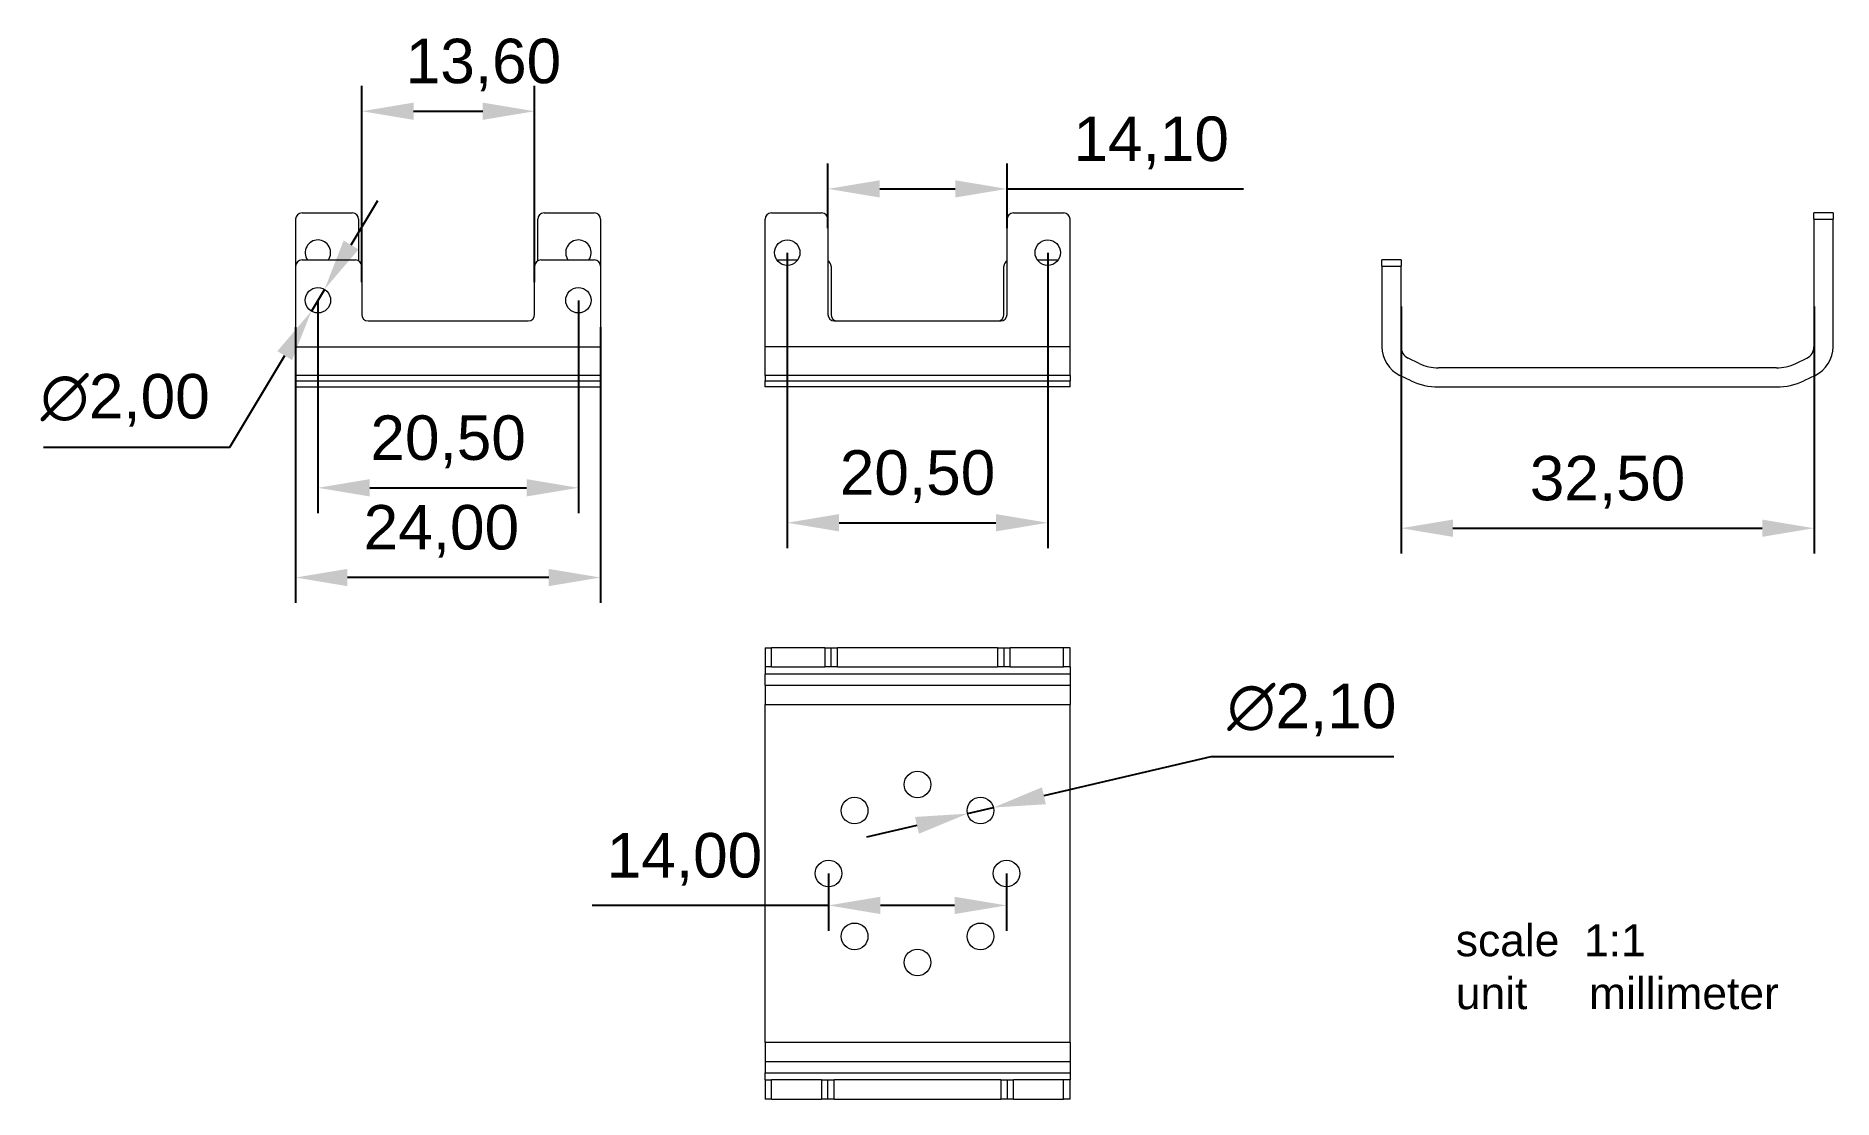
# Model space of a CAD drawing. Header units: millimetres. Extents: x 21 to 163, y 22 to 105.
import ezdxf

# ---------------------------------------------------------------- set-up
doc = ezdxf.new("R2010")
doc.units = ezdxf.units.MM
doc.layers.add('ly', color=140, linetype='Continuous')
doc.styles.get("Standard").update_dxf_attribs({"font": 'arial.ttf'})
doc.dimstyles.new('ISO-25', dxfattribs={"dimtxt": 2.5, "dimasz": 2.5, "dimexe": 1.25, "dimexo": 0.625, "dimtad": 1, "dimtxsty": 'Standard', "dimcen": 2.5, "dimadec": 0, "dimazin": 0, "dimtfac": 1, "dimtmove": 0, "dimatfit": 3, "dimfxl": 1, "dimarcsym": 0})

# ---------------------------------------------------------------- blocks, each defined once
blk = doc.blocks.new('*D10')
at = {"layer": 'Defpoints', "color": 0, "transparency": 16777216}
for p in [(41.81, 82.3), (65.81, 82.3), (41.81, 62.59)]:
    blk.add_point(p, dxfattribs=at)
at = {"layer": 'ly', "color": 0, "lineweight": -2, "transparency": 16777216}
for p, q in [((41.81, 82.3), (41.81, 60.59)), ((65.81, 82.3), (65.81, 60.59)), ((61.73, 62.59), (45.89, 62.59))]:
    blk.add_line(p, q, dxfattribs=at)
at = {"layer": 'ly', "color": 0, "transparency": 16777216}
for points in [[(45.89, 63.27), (45.89, 61.91), (41.81, 62.59)], [(61.73, 63.27), (61.73, 61.91), (65.81, 62.59)]]:
    blk.add_solid(points, dxfattribs=at)
at = {"layer": 'ly', "color": 0, "transparency": 16777216, "insert": (53.28, 66.22), "char_height": 3.5, "attachment_point": 5}
blk.add_mtext('24,00', dxfattribs=at)
blk = doc.blocks.new('*D11')
at = {"layer": 'Defpoints', "color": 0, "transparency": 16777216}
for p in [(60.61, 99.28), (47.01, 85.84), (60.61, 85.84)]:
    blk.add_point(p, dxfattribs=at)
at = {"layer": 'ly', "color": 0, "lineweight": -2, "transparency": 16777216}
for p, q in [((47.01, 85.84), (47.01, 101.28)), ((60.61, 85.84), (60.61, 101.28)), ((51.09, 99.28), (56.53, 99.28))]:
    blk.add_line(p, q, dxfattribs=at)
at = {"layer": 'ly', "color": 0, "transparency": 16777216}
for points in [[(51.09, 99.96), (51.09, 98.6), (47.01, 99.28)], [(56.53, 99.96), (56.53, 98.6), (60.61, 99.28)]]:
    blk.add_solid(points, dxfattribs=at)
at = {"layer": 'ly', "color": 0, "transparency": 16777216, "insert": (56.59, 102.91), "char_height": 3.5, "attachment_point": 5}
blk.add_mtext('13,60', dxfattribs=at)
blk = doc.blocks.new('*D12')
at = {"layer": 'Defpoints', "color": 0, "transparency": 16777216}
for p in [(97.8, 93.17), (83.7, 90.09), (97.8, 90.09)]:
    blk.add_point(p, dxfattribs=at)
at = {"layer": 'ly', "color": 0, "lineweight": -2, "transparency": 16777216}
for p, q in [((83.7, 90.09), (83.7, 95.17)), ((97.8, 90.09), (97.8, 95.17)), ((87.78, 93.17), (93.72, 93.17)), ((97.8, 93.17), (116.4, 93.17))]:
    blk.add_line(p, q, dxfattribs=at)
at = {"layer": 'ly', "color": 0, "transparency": 16777216}
for points in [[(87.78, 93.85), (87.78, 92.49), (83.7, 93.17)], [(93.72, 93.85), (93.72, 92.49), (97.8, 93.17)]]:
    blk.add_solid(points, dxfattribs=at)
at = {"layer": 'ly', "color": 0, "transparency": 16777216, "insert": (109.14, 96.79), "char_height": 3.5, "attachment_point": 5}
blk.add_mtext('14,10', dxfattribs=at)
blk = doc.blocks.new('*D13')
at = {"layer": 'Defpoints', "color": 0, "transparency": 16777216}
for p in [(43.56, 84.4), (64.06, 84.4), (64.06, 69.65)]:
    blk.add_point(p, dxfattribs=at)
at = {"layer": 'ly', "color": 0, "lineweight": -2, "transparency": 16777216}
for p, q in [((43.56, 84.4), (43.56, 67.65)), ((64.06, 84.4), (64.06, 67.65)), ((47.64, 69.65), (59.98, 69.65))]:
    blk.add_line(p, q, dxfattribs=at)
at = {"layer": 'ly', "color": 0, "transparency": 16777216}
for points in [[(47.64, 70.33), (47.64, 68.97), (43.56, 69.65)], [(59.98, 70.33), (59.98, 68.97), (64.06, 69.65)]]:
    blk.add_solid(points, dxfattribs=at)
at = {"layer": 'ly', "color": 0, "transparency": 16777216, "insert": (53.81, 73.27), "char_height": 3.5, "attachment_point": 5}
blk.add_mtext('20,50', dxfattribs=at)
blk = doc.blocks.new('*D14')
at = {"layer": 'Defpoints', "color": 0, "transparency": 16777216}
for p in [(80.5, 88.15), (101, 88.15), (101, 66.9)]:
    blk.add_point(p, dxfattribs=at)
at = {"layer": 'ly', "color": 0, "lineweight": -2, "transparency": 16777216}
for p, q in [((80.5, 88.15), (80.5, 64.9)), ((101, 88.15), (101, 64.9)), ((84.58, 66.9), (96.92, 66.9))]:
    blk.add_line(p, q, dxfattribs=at)
at = {"layer": 'ly', "color": 0, "transparency": 16777216}
for points in [[(84.58, 67.58), (84.58, 66.22), (80.5, 66.9)], [(96.92, 67.58), (96.92, 66.22), (101, 66.9)]]:
    blk.add_solid(points, dxfattribs=at)
at = {"layer": 'ly', "color": 0, "transparency": 16777216, "insert": (90.75, 70.53), "char_height": 3.5, "attachment_point": 5}
blk.add_mtext('20,50', dxfattribs=at)
blk = doc.blocks.new('*D15')
at = {"layer": 'Defpoints', "color": 0, "transparency": 16777216}
for p in [(128.8, 83.92), (161.3, 83.92), (161.3, 66.47)]:
    blk.add_point(p, dxfattribs=at)
at = {"layer": 'ly', "color": 0, "lineweight": -2, "transparency": 16777216}
for p, q in [((128.8, 83.92), (128.8, 64.47)), ((161.3, 83.92), (161.3, 64.47)), ((132.88, 66.47), (157.22, 66.47))]:
    blk.add_line(p, q, dxfattribs=at)
at = {"layer": 'ly', "color": 0, "transparency": 16777216}
for points in [[(132.88, 67.15), (132.88, 65.79), (128.8, 66.47)], [(157.22, 67.15), (157.22, 65.79), (161.3, 66.47)]]:
    blk.add_solid(points, dxfattribs=at)
at = {"layer": 'ly', "color": 0, "transparency": 16777216, "insert": (145.05, 70.09), "char_height": 3.5, "attachment_point": 5}
blk.add_mtext('32,50', dxfattribs=at)
blk = doc.blocks.new('*D16')
at = {"layer": 'Defpoints', "color": 0, "transparency": 16777216}
for p in [(94.68, 44.01), (96.72, 44.49)]:
    blk.add_point(p, dxfattribs=at)
at = {"layer": 'ly', "color": 0, "lineweight": -2, "transparency": 16777216}
for p, q in [((113.82, 48.47), (100.69, 45.42)), ((128.23, 48.47), (113.82, 48.47)), ((94.68, 44.01), (96.72, 44.49)), ((90.7, 43.09), (86.73, 42.16))]:
    blk.add_line(p, q, dxfattribs=at)
at = {"layer": 'ly', "color": 0, "transparency": 16777216}
for points in [[(100.54, 46.08), (100.85, 44.75), (96.72, 44.49)], [(90.55, 43.75), (90.86, 42.43), (94.68, 44.01)]]:
    blk.add_solid(points, dxfattribs=at)
at = {"layer": 'ly', "color": 0, "transparency": 16777216, "insert": (121.78, 52.16), "char_height": 3.5, "attachment_point": 5}
blk.add_mtext('∅2,10', dxfattribs=at)
blk = doc.blocks.new('*D17')
at = {"layer": 'Defpoints', "color": 0, "transparency": 16777216}
for p in [(83.75, 39.3), (97.75, 39.3), (83.75, 36.79)]:
    blk.add_point(p, dxfattribs=at)
at = {"layer": 'ly', "color": 0, "lineweight": -2, "transparency": 16777216}
for p, q in [((83.75, 39.3), (83.75, 34.79)), ((97.75, 39.3), (97.75, 34.79)), ((83.75, 36.79), (65.15, 36.79)), ((93.67, 36.79), (87.83, 36.79))]:
    blk.add_line(p, q, dxfattribs=at)
at = {"layer": 'ly', "color": 0, "transparency": 16777216}
for points in [[(87.83, 37.47), (87.83, 36.11), (83.75, 36.79)], [(93.67, 37.47), (93.67, 36.11), (97.75, 36.79)]]:
    blk.add_solid(points, dxfattribs=at)
at = {"layer": 'ly', "color": 0, "transparency": 16777216, "insert": (72.41, 40.41), "char_height": 3.5, "attachment_point": 5}
blk.add_mtext('14,00', dxfattribs=at)
blk = doc.blocks.new('*D18')
at = {"layer": 'Defpoints', "color": 0, "transparency": 16777216}
for p in [(44.08, 85.26), (43.05, 83.55)]:
    blk.add_point(p, dxfattribs=at)
at = {"layer": 'ly', "color": 0, "lineweight": -2, "transparency": 16777216}
for p, q in [((46.17, 88.76), (48.27, 92.26)), ((44.08, 85.26), (43.05, 83.55)), ((36.63, 72.84), (40.95, 80.05)), ((21.96, 72.84), (36.63, 72.84))]:
    blk.add_line(p, q, dxfattribs=at)
at = {"layer": 'ly', "color": 0, "transparency": 16777216}
for points in [[(45.59, 89.11), (46.76, 88.41), (44.08, 85.26)], [(40.37, 80.4), (41.53, 79.7), (43.05, 83.55)]]:
    blk.add_solid(points, dxfattribs=at)
at = {"layer": 'ly', "color": 0, "transparency": 16777216, "insert": (28.4, 76.53), "char_height": 3.5, "attachment_point": 5}
blk.add_mtext('∅2,00', dxfattribs=at)

msp = doc.modelspace()

# ---------------------------------------------------------------- linework, layer by layer
at = {"color": 7, "linetype": 'Continuous', "lineweight": 15}
for p, q in [((41.812, 90.785), (41.812, 87.085)), ((42.312, 91.285), (46.262, 91.285)), ((46.762, 90.785), (46.762, 87.518)), ((60.862, 87.518), (60.862, 90.785)), ((61.362, 91.285), (65.312, 91.285)), ((65.812, 90.785), (65.812, 87.085)), ((78.749, 80.75), (78.749, 90.785)), ((79.249, 91.285), (83.199, 91.285)), ((83.699, 90.785), (83.699, 83.285)), ((97.799, 83.285), (97.799, 90.785)), ((98.299, 91.285), (102.249, 91.285)), ((102.749, 80.75), (102.749, 90.785)), ((162.797, 91.285), (161.297, 91.285)), ((161.297, 90.785), (161.297, 91.285)), ((161.297, 90.785), (161.297, 80.75)), ((161.297, 90.785), (162.797, 90.785)), ((162.797, 91.285), (162.797, 90.785)), ((162.797, 80.75), (162.797, 90.785)), ((41.812, 87.085), (41.812, 80.75)), ((42.312, 87.585), (46.512, 87.585)), ((47.012, 87.085), (47.012, 83.285)), ((60.612, 83.285), (60.612, 87.085)), ((61.112, 87.585), (65.312, 87.585)), ((65.812, 87.085), (65.812, 80.75)), ((79.677, 87.585), (81.32, 87.585)), ((83.949, 87.085), (83.949, 83.285)), ((97.549, 83.285), (97.549, 87.085)), ((100.177, 87.585), (101.82, 87.585)), ((128.797, 87.585), (127.297, 87.585)), ((127.297, 87.085), (127.297, 87.585)), ((127.297, 87.085), (127.297, 80.75)), ((127.297, 87.085), (128.797, 87.085)), ((128.797, 87.585), (128.797, 87.085)), ((128.797, 80.75), (128.797, 87.085)), ((47.512, 82.785), (60.112, 82.785)), ((84.199, 82.785), (97.299, 82.785)), ((41.812, 80.75), (65.812, 80.75)), ((41.812, 80.75), (41.812, 78.496)), ((65.812, 80.75), (65.812, 78.496)), ((102.749, 80.75), (78.749, 80.75)), ((78.749, 78.496), (78.749, 80.75)), ((102.749, 78.496), (102.749, 80.75)), ((130.238, 79.429), (129.364, 79.848)), ((159.857, 79.429), (160.73, 79.848)), ((65.812, 78.496), (41.812, 78.496)), ((41.812, 78.077), (41.812, 78.496)), ((41.812, 78.077), (65.812, 78.077)), ((41.812, 78.077), (41.812, 77.585)), ((65.812, 78.077), (65.812, 78.496)), ((65.812, 78.077), (65.812, 77.585)), ((102.749, 78.496), (78.749, 78.496)), ((78.749, 78.496), (78.749, 78.077)), ((78.749, 78.077), (102.749, 78.077)), ((78.749, 77.585), (78.749, 78.077)), ((102.749, 78.496), (102.749, 78.077)), ((102.749, 77.585), (102.749, 78.077)), ((129.589, 78.077), (128.715, 78.496)), ((158.342, 79.085), (131.752, 79.085)), ((161.379, 78.496), (160.506, 78.077)), ((41.812, 77.585), (65.812, 77.585)), ((102.749, 77.585), (78.749, 77.585)), ((131.752, 77.585), (158.342, 77.585)), ((78.749, 57.053), (79.249, 57.053)), ((78.749, 57.053), (78.749, 55.553)), ((79.249, 55.553), (79.249, 57.053)), ((83.449, 57.053), (79.249, 57.053)), ((83.449, 57.053), (83.449, 55.553)), ((83.449, 57.053), (83.949, 57.053)), ((83.949, 55.553), (83.949, 57.053)), ((83.949, 57.053), (84.449, 57.053)), ((84.449, 55.553), (84.449, 57.053)), ((97.049, 57.053), (84.449, 57.053)), ((97.049, 57.053), (97.049, 55.553)), ((97.049, 57.053), (97.549, 57.053)), ((97.549, 57.053), (97.549, 55.553)), ((97.549, 57.053), (98.049, 57.053)), ((98.049, 55.553), (98.049, 57.053)), ((102.249, 57.053), (98.049, 57.053)), ((102.249, 55.553), (102.249, 57.053)), ((102.749, 57.053), (102.249, 57.053)), ((102.749, 55.553), (102.749, 57.053)), ((79.249, 55.553), (78.749, 55.553)), ((78.749, 55.553), (78.749, 54.985)), ((79.249, 55.553), (83.449, 55.553)), ((83.949, 55.553), (83.449, 55.553)), ((84.449, 55.553), (83.949, 55.553)), ((84.449, 55.553), (97.049, 55.553)), ((97.549, 55.553), (97.049, 55.553)), ((98.049, 55.553), (97.549, 55.553)), ((98.049, 55.553), (102.249, 55.553)), ((102.749, 55.553), (102.249, 55.553)), ((102.749, 55.553), (102.749, 54.985)), ((102.749, 54.985), (78.749, 54.985)), ((78.749, 54.112), (78.749, 54.985)), ((78.749, 54.112), (102.749, 54.112)), ((78.749, 54.112), (78.749, 52.597)), ((102.749, 54.985), (102.749, 54.112)), ((102.749, 54.112), (102.749, 52.597)), ((78.749, 52.597), (102.749, 52.597)), ((78.749, 26.008), (78.749, 52.597)), ((102.749, 26.008), (102.749, 52.597)), ((102.749, 26.008), (78.749, 26.008)), ((78.749, 26.008), (78.749, 24.493)), ((102.749, 26.008), (102.749, 24.493)), ((102.749, 24.493), (78.749, 24.493)), ((78.749, 24.493), (78.749, 23.62)), ((102.749, 24.493), (102.749, 23.62)), ((78.749, 23.62), (102.749, 23.62)), ((78.749, 23.053), (78.749, 23.62)), ((78.749, 23.053), (79.249, 23.053)), ((78.749, 23.053), (78.749, 21.553)), ((79.249, 21.553), (79.249, 23.053)), ((83.199, 23.053), (79.249, 23.053)), ((83.199, 23.053), (83.199, 21.553)), ((83.199, 23.053), (83.699, 23.053)), ((83.699, 21.553), (83.699, 23.053)), ((83.699, 23.053), (84.199, 23.053)), ((84.199, 21.553), (84.199, 23.053)), ((97.299, 23.053), (84.199, 23.053)), ((97.299, 23.053), (97.299, 21.553)), ((97.299, 23.053), (97.799, 23.053)), ((97.799, 23.053), (97.799, 21.553)), ((97.799, 23.053), (98.299, 23.053)), ((98.299, 21.553), (98.299, 23.053)), ((102.249, 23.053), (98.299, 23.053)), ((102.249, 21.553), (102.249, 23.053)), ((102.749, 23.053), (102.249, 23.053)), ((102.749, 23.62), (102.749, 23.053)), ((102.749, 21.553), (102.749, 23.053)), ((79.249, 21.553), (78.749, 21.553)), ((79.249, 21.553), (83.199, 21.553)), ((83.699, 21.553), (83.199, 21.553)), ((84.199, 21.553), (83.699, 21.553)), ((84.199, 21.553), (97.299, 21.553)), ((97.799, 21.553), (97.299, 21.553)), ((98.299, 21.553), (97.799, 21.553)), ((98.299, 21.553), (102.249, 21.553)), ((102.749, 21.553), (102.249, 21.553))]:
    msp.add_line(p, q, dxfattribs=at)
for centre, radius in [((80.499, 88.155), 1), ((100.999, 88.155), 1), ((43.562, 84.405), 1), ((64.062, 84.405), 1), ((90.749, 46.303), 1.05), ((85.799, 44.252), 1.05), ((95.699, 44.252), 1.05), ((83.749, 39.303), 1.05), ((97.749, 39.303), 1.05), ((85.799, 34.353), 1.05), ((95.699, 34.353), 1.05), ((90.749, 32.303), 1.05)]:
    msp.add_circle(centre, radius, dxfattribs=at)
for centre, radius, start, end in [((42.312, 90.785), 0.5, 90, 180), ((46.262, 90.785), 0.5, 0, 90), ((61.362, 90.785), 0.5, 90, 180), ((65.312, 90.785), 0.5, 0, 90), ((79.249, 90.785), 0.5, 90, 180), ((83.199, 90.785), 0.5, 0, 90), ((98.299, 90.785), 0.5, 90, 180), ((102.249, 90.785), 0.5, 360, 90), ((43.562, 88.155), 1, 89.51604, 214.75023), ((43.562, 88.155), 1, 325.24977, 89.51604), ((64.062, 88.155), 1, 89.51604, 214.75023), ((64.062, 88.155), 1, 325.24977, 89.51604), ((42.312, 87.085), 0.5, 90, 180), ((46.512, 87.085), 0.5, 360, 90), ((61.112, 87.085), 0.5, 90, 180), ((65.312, 87.085), 0.5, 0, 90), ((83.449, 87.085), 0.5, 0, 60), ((98.049, 87.085), 0.5, 120, 180), ((47.512, 83.285), 0.5, 180, 270), ((60.112, 83.285), 0.5, 270, 0), ((84.199, 83.285), 0.5, 180, 270), ((84.449, 83.285), 0.5, 180, 270), ((97.049, 83.285), 0.5, 270, 360), ((97.299, 83.285), 0.5, 270, 360), ((129.797, 80.75), 2.5, 180, 244.35899), ((129.797, 80.75), 1, 180, 244.35899), ((160.297, 80.75), 1, 295.64101, 360), ((160.297, 80.75), 2.5, 295.64101, 360), ((131.752, 82.585), 3.5, 244.35899, 270), ((158.342, 82.585), 3.5, 270, 295.64101), ((131.752, 82.585), 5, 244.35899, 270), ((158.342, 82.585), 5, 270, 295.64101)]:
    msp.add_arc(centre, radius, start, end, dxfattribs=at)

# ---------------------------------------------------------------- texts
at = {"layer": 'ly', "insert": (133.112, 35.293), "char_height": 2.5, "attachment_point": 1}
msp.add_mtext_dynamic_manual_height_columns('scale  1:1\\Punit     millimeter', width=43.95563, gutter_width=12.5, heights=[0], dxfattribs=at)

# ---------------------------------------------------------------- dimensions: what is measured, and where the dimension line sits
at = {"layer": 'ly'}
for base, p1, p2, picture, middle in [((60.612, 99.281), (47.012, 85.842), (60.612, 85.842), '*D11', (56.594, 99.281)), ((41.812, 62.59), (65.812, 82.299), (41.812, 82.299), '*D10', (53.283, 62.59))]:
    dim = msp.add_linear_dim(base=base, p1=p1, p2=p2, dimstyle='ISO-25', override={"dimtxt": 3.5, "dimasz": 4.08, "dimexe": 2, "dimexo": 0, "dimgap": 1.524, "dimtih": 1, "dimtoh": 1, "dimzin": 0, "dimadec": 2, "dimtzin": 0}, dxfattribs=at)
    dim.commit()
    dim.dimension.update_dxf_attribs({"geometry": picture, "text_midpoint": middle, "dimtype": 160})
for base, p1, p2, picture, middle in [((97.799, 93.165), (83.699, 90.085), (97.799, 90.085), '*D12', (109.138, 96.792)), ((100.999, 66.903), (80.499, 88.155), (100.999, 88.155), '*D14', (90.749, 70.531)), ((64.062, 69.648), (43.562, 84.405), (64.062, 84.405), '*D13', (53.812, 73.275)), ((161.297, 66.465), (128.797, 83.917), (161.297, 83.917), '*D15', (145.047, 70.092)), ((83.749, 36.786), (97.749, 39.303), (83.749, 39.303), '*D17', (72.41, 40.414))]:
    dim = msp.add_linear_dim(base=base, p1=p1, p2=p2, dimstyle='ISO-25', override={"dimtxt": 3.5, "dimasz": 4.08, "dimexe": 2, "dimexo": 0, "dimgap": 1.524, "dimtih": 1, "dimtoh": 1, "dimzin": 0, "dimadec": 2, "dimtzin": 0}, dxfattribs=at)
    dim.commit()
    dim.dimension.update_dxf_attribs({"geometry": picture, "text_midpoint": middle})
for p1, p2, picture, middle in [((44.076, 85.262), (43.048, 83.547), '*D18', (28.399, 72.841)), ((94.676, 44.014), (96.721, 44.49), '*D16', (113.816, 48.471))]:
    dim = msp.add_diameter_dim_2p(p1=p1, p2=p2, dimstyle='ISO-25', override={"dimtxt": 3.5, "dimasz": 4.08, "dimexe": 2, "dimexo": 0, "dimgap": 1.524, "dimtih": 1, "dimtoh": 1, "dimzin": 0, "dimadec": 2, "dimtzin": 0}, dxfattribs=at)
    dim.commit()
    dim.dimension.update_dxf_attribs({"geometry": picture, "text_midpoint": middle, "dimtype": 163})

doc.saveas('drawing.dxf')
